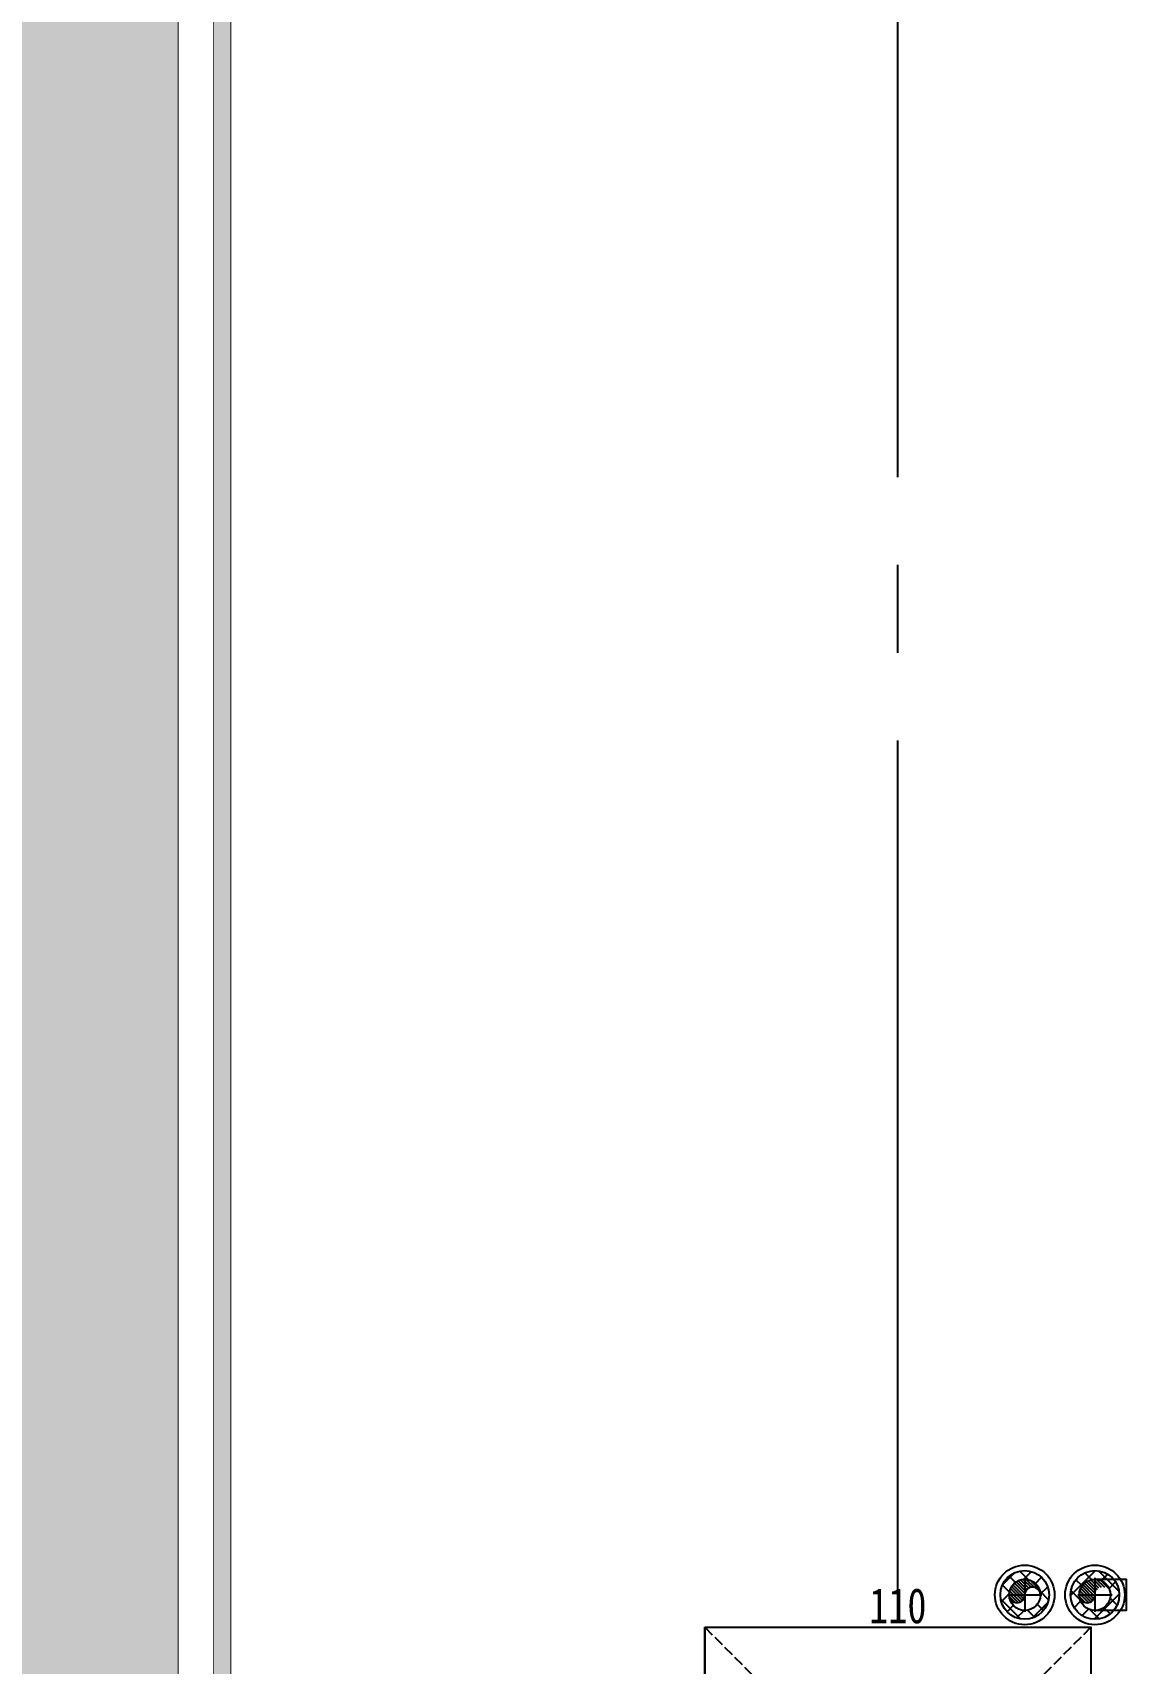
# Model space of a CAD drawing. Extents: x -18489 to 27370, y -8745 to 11880.
# Drawn here: x -16444.6 to -16133.3, y 1867.2 to 2331.6 of the extents above; entities that cross this region are included whole.
import ezdxf

# ---------------------------------------------------------------- set-up
doc = ezdxf.new("R2010")
doc.units = 0
doc.header["$LTSCALE"] = 100
doc.linetypes.add('X-CUB3-L10$0$COL-CEN-LIN', pattern=[3.25, 2.5, -0.25, 0.25, -0.25])
doc.linetypes.add('X-CUB3-L10$0$HIDDEN', pattern=[0.4, 0.3, -0.1])
for name, color, linetype in [('188K-SM-03-F10-MECH-EQ-Y2257103$0$0 Xref', 8, 'Continuous'), ('188K-SM-03-F10-MECH-EQ-Y2257103$0$M-EQU-FOUNDATION', 8, 'Continuous'), ('188K-SM-03-F10-MECH-EQ-Y2257103$0$Micron CUP L10 HVAC EQU$0$M-MECH-EQU', 136, 'Continuous'), ('188K-SM-03-F10-MECH-EQ-Y2257103$0$Micron CUP L10 HVAC EQU$0$M-PHASE1 AREA', 252, 'Continuous'), ('X-CUB3-L10$0$CCL', 8, 'X-CUB3-L10$0$COL-CEN-LIN'), ('X-CUB3-L10$0$COL', 8, 'Continuous')]:
    doc.layers.add(name, color=color, linetype=linetype)
doc.styles.add('X-CUB3-L10$0$DIM', font='', dxfattribs={"width": 0.8})
doc.styles.get('X-CUB3-L10$0$DIM').set_extended_font_data('MingLiU')
doc.dimstyles.new('X-CUB3-L10$0$JJP_005_defpoint', dxfattribs={"dimtxt": 20, "dimasz": 0.5, "dimexe": 0.5, "dimexo": 0.5, "dimgap": 0.5, "dimtad": 1, "dimdsep": 46, "dimtxsty": 'X-CUB3-L10$0$DIM', "dimblk": 'X-CUB3-L10$0$_None', "dimcen": 10, "dimclrd": 256, "dimclre": 256, "dimclrt": 256, "dimadec": 0, "dimazin": 0, "dimtfac": 1, "dimtix": 1, "dimtmove": 2, "dimatfit": 3, "dimldrblk": 'X-CUB3-L10$0$_None', "dimfxl": 0.5, "dimtolj": 1, "dimtzin": 0, "dimarcsym": 0})
pattern_1 = [(50, (4473.52, 709.2), (54.6554, -4.78173), [5.715, -62.865]), (355, (4473.52, 709.2), (-10.57303, 57.31705), [4.572, -50.29218]), (100.45144, (4478.076, 708.8), (44.08237, 52.53533), [4.857, -53.42707]), (46.1842, (4473.52, 724.44), (81.32371, -12.6127), [8.5725, -94.2975]), (96.63556, (4480.3, 723.39), (71.22124, 74.22784), [7.2855, -80.14068]), (351.18415, (4473.52, 724.44), (71.22124, 74.22784), [6.858, -75.43792]), (21, (4481.14, 720.63), (45.48432, -30.67956), [5.715, -62.865]), (326, (4481.14, 720.63), (18.54061, 55.25639), [4.572, -50.292]), (71.45144, (4484.93, 718.07), (64.02493, 24.57683), [4.857, -53.42698]), (37.5, (4473.521, 709.2), (0.926581, 25.366512), [0, -49.6824, 0, -51.054, 0, -50.4825]), (7.5, (4473.52, 709.2), (20.0459, 30.054172), [0, -29.1084, 0, -48.5394, 0, -19.2405]), (327.5, (4456.529, 709.2), (40.677179, -1.718623), [0, -19.05, 0, -59.436, 0, -78.867]), (317.5, (4448.91, 709.2), (44.438754, 7.62795), [0, -24.765, 0, -39.4716, 0, -56.007])]

# ---------------------------------------------------------------- blocks, each defined once
blk = doc.blocks.new('*D451')
at = {"layer": 'DefPoints', "lineweight": -2, "transparency": 16777216}
blk.add_line((0, 0), (110, 0), dxfattribs=at)
at = {"layer": 'DefPoints', "color": 0, "transparency": 16777216}
for p in [(0, 0), (110, 0), (110, 0)]:
    blk.add_point(p, dxfattribs=at)
at = {"layer": 'DefPoints', "transparency": 16777216, "insert": (55, 6.07), "char_height": 10, "attachment_point": 5, "style": 'X-CUB3-L10$0$DIM'}
blk.add_mtext('\\A1;110', dxfattribs=at)
blk = doc.blocks.new('X-CUB3-L10$0$_None')
blk = doc.blocks.new('*D452')
at = {"layer": 'DefPoints', "lineweight": -2, "transparency": 16777216}
blk.add_line((0, 0), (0, -110), dxfattribs=at)
at = {"layer": 'DefPoints', "color": 0, "transparency": 16777216}
for p in [(0, 0), (0, -110), (0, -110)]:
    blk.add_point(p, dxfattribs=at)
at = {"layer": 'DefPoints', "transparency": 16777216, "insert": (-6.07, -55), "char_height": 10, "attachment_point": 5, "rotation": 90, "style": 'X-CUB3-L10$0$DIM'}
blk.add_mtext('\\A1;110', dxfattribs=at)
blk = doc.blocks.new('188K-SM-03-F10-MECH-EQ-Y2257103$0$Micron CUP L10 HVAC EQU$0$A$C0c53ceb0')
at = {"layer": '188K-SM-03-F10-MECH-EQ-Y2257103$0$Micron CUP L10 HVAC EQU$0$M-PHASE1 AREA'}
h = blk.add_hatch(dxfattribs=at)
h.set_pattern_fill('ANSI37', color=256, scale=10)
h.set_pattern_definition([(45, (165960.614, -11772.52), (-22.4506403, 22.4506403), []), (135, (165960.614, -11772.52), (-22.4506403, -22.4506403), [])])
edge = h.paths.add_edge_path(flags=17)
edge.add_arc((-188.60828, 9692.60409), 44.45, 0, 360)
edge = h.paths.add_edge_path()
edge.add_arc((-188.60828, 9692.60409), 69.45, 0, 360)
h = blk.add_hatch(dxfattribs=at)
h.set_pattern_fill('ANSI37', color=256, scale=10)
h.set_pattern_definition([(45, (165960.614, -11772.52), (-22.4506403, 22.4506403), []), (135, (165960.614, -11772.52), (-22.4506403, -22.4506403), [])])
edge = h.paths.add_edge_path(flags=17)
edge.add_arc((11.39172, 9692.60409), 44.45, 0, 360)
edge = h.paths.add_edge_path()
edge.add_arc((11.39172, 9692.60409), 69.45, 0, 360)
h = blk.add_hatch(dxfattribs=at)
h.set_pattern_fill('ANSI31', color=256, scale=1.975806, angle=-90, style=0)
h.set_pattern_definition([(135, (22374.571, -19442.7775), (-4.435812, -4.435812), [])])
h.paths.add_polyline_path([(-233.05828, 9692.60409, 1), (-188.60828, 9692.60409, -1), (-144.15828, 9692.60409, 0.4142135624), (-188.60828, 9737.05409, 0.4142135624)])
h = blk.add_hatch(dxfattribs=at)
h.set_pattern_fill('ANSI31', color=256, scale=1.975806, angle=-90, style=0)
h.set_pattern_definition([(135, (22574.571, -19442.7775), (-4.435812, -4.435812), [])])
h.paths.add_polyline_path([(-33.05828, 9692.60409, 1), (11.39172, 9692.60409, -1), (55.84172, 9692.60409, 0.4142135624), (11.39172, 9737.05409, 0.4142135624)])
for p, q in [((-188.60828, 9741.2152), (-188.60828, 9643.99298)), ((11.39172, 9741.2152), (11.39172, 9643.99298)), ((-237.21939, 9692.60409), (-139.99717, 9692.60409)), ((-37.21939, 9692.60409), (60.00283, 9692.60409))]:
    blk.add_line(p, q, dxfattribs=at)
blk.add_lwpolyline([(11.39172, 9737.05409), (100.29172, 9737.05409), (100.29172, 9648.15409), (11.39172, 9648.15409, -1)], format="xyb", close=True, dxfattribs=at)
for centre, radius in [((-188.60828, 9692.60409), 84.82115), ((-188.60828, 9692.60409), 69.45), ((11.39172, 9692.60409), 84.82115), ((11.39172, 9692.60409), 69.45), ((-188.60828, 9692.60409), 44.45), ((11.39172, 9692.60409), 44.45)]:
    blk.add_circle(centre, radius, dxfattribs=at)
for centre, start, end in [((-166.38328, 9692.60409), 0, 180), ((-210.83328, 9692.60409), 180, 0), ((-10.83328, 9692.60409), 180, 0)]:
    blk.add_arc(centre, 22.225, start, end, dxfattribs=at)
blk = doc.blocks.new('188K-SM-03-F10-MECH-EQ-Y2257103$0$Micron CUP L10 HVAC EQU')
at = {"layer": '188K-SM-03-F10-MECH-EQ-Y2257103$0$Micron CUP L10 HVAC EQU$0$M-MECH-EQU'}
blk.add_blockref('188K-SM-03-F10-MECH-EQ-Y2257103$0$Micron CUP L10 HVAC EQU$0$A$C0c53ceb0', (-206166.7, 2082.2), dxfattribs=at)
blk = doc.blocks.new('188K-SM-03-F10-MECH-EQ-Y2257103')
at = {"layer": '188K-SM-03-F10-MECH-EQ-Y2257103$0$M-EQU-FOUNDATION'}
h = blk.add_hatch(dxfattribs=at)
h.set_pattern_fill('AR-CONC', color=256, scale=0.3)
h.set_pattern_definition(pattern_1)
h.paths.add_polyline_path([(-17043.15, 4192.46), (-16393.15, 4192.46), (-16393.15, 1372.46), (-17043.15, 1372.46)], flags=16)
h.paths.add_polyline_path([(-17048.15, 4197.46), (-16388.15, 4197.46), (-16388.15, 1367.46), (-17048.15, 1367.46)])
h = blk.add_hatch(dxfattribs=at)
h.set_pattern_fill('AR-CONC', color=256, scale=0.3)
h.set_pattern_definition(pattern_1)
h.paths.add_polyline_path([(-17033.15, 4182.46), (-16403.15, 4182.46), (-16403.15, 1382.46), (-17033.15, 1382.46)])
at = {"layer": '188K-SM-03-F10-MECH-EQ-Y2257103$0$M-EQU-FOUNDATION', "const_width": 0.2}
for points in [[(-17048.15, 4197.46), (-16388.15, 4197.46), (-16388.15, 1367.46), (-17048.15, 1367.46)], [(-17043.15, 4192.46), (-16393.15, 4192.46), (-16393.15, 1372.46), (-17043.15, 1372.46)], [(-17033.15, 4182.46), (-16403.15, 4182.46), (-16403.15, 1382.46), (-17033.15, 1382.46)]]:
    blk.add_lwpolyline(points, close=True, dxfattribs=at)
at = {"layer": '188K-SM-03-F10-MECH-EQ-Y2257103$0$0 Xref', "xscale": 0.1, "yscale": 0.1, "zscale": 0.1}
blk.add_blockref('188K-SM-03-F10-MECH-EQ-Y2257103$0$Micron CUP L10 HVAC EQU', (4473.52, 709.2), dxfattribs=at)
blk = doc.blocks.new('*U450')
at = {"layer": 'DefPoints', "linetype": 'X-CUB3-L10$0$HIDDEN', "ltscale": 0.1}
for p, q in [((110, 0), (0, -110)), ((0, 0), (110, -110))]:
    blk.add_line(p, q, dxfattribs=at)
at = {"layer": 'X-CUB3-L10$0$COL', "ltscale": 0.1}
blk.add_lwpolyline([(0, 0), (110, 0), (110, -110), (0, -110)], close=True, dxfattribs=at)
at = {"layer": 'DefPoints'}
dim = blk.add_linear_dim(base=(110, 0), p1=(0, 0), p2=(110, 0), dimstyle='X-CUB3-L10$0$JJP_005_defpoint', override={"dimtxt": 10}, dxfattribs=at)
dim.commit()
dim.dimension.update_dxf_attribs({"geometry": '*D451', "text_midpoint": (55, 6.067)})
dim = blk.add_linear_dim(base=(0, -110), p1=(0, 0), p2=(0, -110), angle=90, dimstyle='X-CUB3-L10$0$JJP_005_defpoint', override={"dimtxt": 10}, dxfattribs=at)
dim.commit()
dim.dimension.update_dxf_attribs({"geometry": '*D452', "text_midpoint": (-6.067, -55)})
blk = doc.blocks.new('X-CUB3-L10$0$CUB3-10')
at = {"layer": 'X-CUB3-L10$0$CCL'}
blk.add_line((-3360, 0), (-3360, 9982.459), dxfattribs=at)
at = {"layer": 'X-CUB3-L10$0$COL'}
blk.add_blockref('*U450', (-3415, 2597.459), dxfattribs=at)
blk = doc.blocks.new('X-CUB3-L10')
at = {"layer": 'X-CUB3-L10$0$CCL'}
blk.add_blockref('X-CUB3-L10$0$CUB3-10', (-12838.15, -720), dxfattribs=at)
at = {"layer": 'X-CUB3-L10$0$COL'}
blk.add_blockref('*U450', (-16253.15, 1877.46), dxfattribs=at)

msp = doc.modelspace()

# ---------------------------------------------------------------- block references
msp.add_blockref('X-CUB3-L10', (0, 0))

# ---------------------------------------------------------------- next in the draw order: block references
msp.add_blockref('188K-SM-03-F10-MECH-EQ-Y2257103', (0, 0))

doc.saveas('drawing.dxf')
